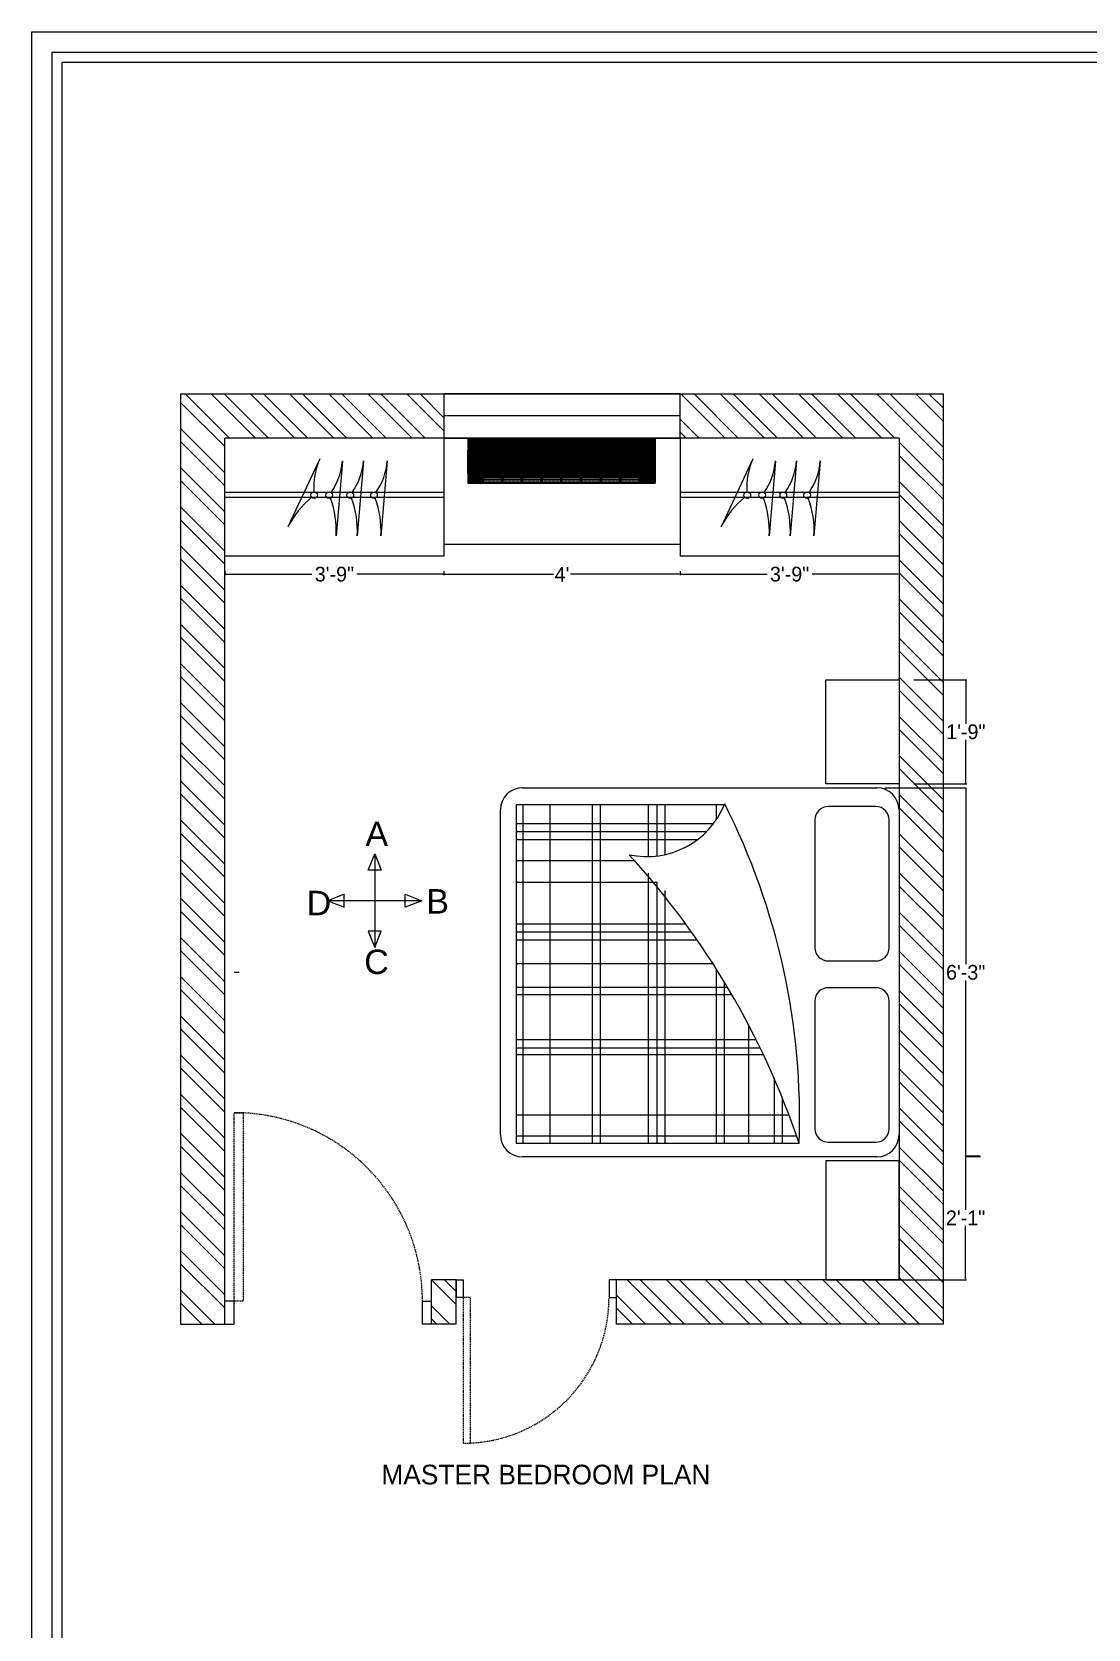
# Model space of a CAD drawing. Header units: inches. Extents: x 15448 to 46480, y -8154 to 0.
# Drawn here: x 22134.8 to 22349.4, y -5868.9 to -5544.4 of the extents above; entities that cross this region are included whole.
import ezdxf

# ---------------------------------------------------------------- set-up
doc = ezdxf.new("R2010")
doc.units = ezdxf.units.IN
doc.header["$MEASUREMENT"] = 0
doc.linetypes.add('DASHED2', pattern=[0.375, 0.25, -0.125])
doc.linetypes.add('HIDDEN', pattern=[0.375, 0.25, -0.125])
for name, color, linetype in [('A-Door-Frame', 1, 'Continuous'), ('A-Door-Swing', 8, 'HIDDEN'), ('Edges', 7, 'Continuous'), ('furni', 253, 'Continuous'), ('IEL-HATCH-002', 7, 'Continuous')]:
    doc.layers.add(name, color=color, linetype=linetype)
doc.layers.add('Furniture', color=251, linetype='Continuous', lineweight=18)
doc.layers.add('ROD', color=7, linetype='Continuous', lineweight=9)
doc.layers.add('PDF9_TEXT', color=7, linetype='Continuous', true_color=0xdadada)
doc.styles.add('b.k', font='verdana.ttf')
doc.styles.add('HEMI', font='stylu.ttf')
doc.styles.add('PDF Arial', font='arial.ttf')
doc.dimstyles.new('STANDARD$0', dxfattribs={"dimscale": 0, "dimtxt": 6, "dimasz": 3, "dimexe": 2, "dimexo": 2, "dimgap": 0, "dimtad": 0, "dimtih": 1, "dimtoh": 1, "dimdec": 1, "dimzin": 0, "dimdsep": 46, "dimlunit": 4, "dimtxsty": 'b.k', "dimcen": 2.5, "dimclrd": 256, "dimclre": 256, "dimclrt": 256, "dimadec": 0, "dimazin": 0, "dimtfac": 1, "dimtdec": 1, "dimtofl": 0, "dimtmove": 2, "dimatfit": 2, "dimfxl": 1, "dimfrac": 2, "dimtolj": 1, "dimtzin": 0, "dimlwd": 9, "dimlwe": 9, "dimarcsym": 0})

# ---------------------------------------------------------------- blocks, each defined once
blk = doc.blocks.new('DRYG')
at = {"layer": 'IEL-HATCH-002', "lineweight": 5, "transparency": 33554687}
h = blk.add_hatch(dxfattribs=at)
h.set_pattern_fill('ANSI31', color=9)
h.paths.add_polyline_path([(8088.69, 1479.56), (8081.6, 1479.56), (8081.6, 1479.53), (8081.6, 1421.69), (8088.69, 1421.69)])
h.paths.add_polyline_path([(8081.6, 1479.53), (8078.02, 1479.53), (8077.83, 1479.53), (8077.83, 1421.72), (8078.02, 1421.72), (8081.6, 1421.72)])
h.paths.add_polyline_path([(8091.83, 1479.56), (8088.69, 1479.56), (8088.69, 1421.69), (8091.83, 1421.69)])
h.paths.add_polyline_path([(8090.14, 1462.64), (8090.51, 1462.64), (8090.51, 1456.86), (8090.14, 1456.86)], flags=16)
h.paths.add_polyline_path([(8090.66, 1462.64), (8091.04, 1462.64), (8091.04, 1456.86), (8090.66, 1456.86)], flags=16)
h.paths.add_polyline_path([(8091.19, 1462.64), (8091.57, 1462.64), (8091.57, 1456.86), (8091.19, 1456.86)], flags=16)
h.paths.add_polyline_path([(8090.14, 1456.55), (8090.51, 1456.55), (8090.51, 1450.78), (8090.14, 1450.78)], flags=16)
h.paths.add_polyline_path([(8090.66, 1456.55), (8091.04, 1456.55), (8091.04, 1450.78), (8090.66, 1450.78)], flags=16)
h.paths.add_polyline_path([(8091.19, 1456.55), (8091.57, 1456.55), (8091.57, 1450.78), (8091.19, 1450.78)], flags=16)
h.paths.add_polyline_path([(8090.14, 1462.95), (8090.14, 1468.72), (8090.51, 1468.72), (8090.51, 1462.95)], flags=16)
h.paths.add_polyline_path([(8090.66, 1462.95), (8090.66, 1468.72), (8091.04, 1468.72), (8091.04, 1462.95)], flags=16)
h.paths.add_polyline_path([(8091.19, 1462.95), (8091.19, 1468.72), (8091.57, 1468.72), (8091.57, 1462.95)], flags=16)
h.paths.add_polyline_path([(8090.14, 1450.47), (8090.51, 1450.47), (8090.51, 1444.69), (8090.14, 1444.69)], flags=16)
h.paths.add_polyline_path([(8090.66, 1450.47), (8091.04, 1450.47), (8091.04, 1444.69), (8090.66, 1444.69)], flags=16)
h.paths.add_polyline_path([(8091.19, 1450.47), (8091.57, 1450.47), (8091.57, 1444.69), (8091.19, 1444.69)], flags=16)
h.paths.add_polyline_path([(8090.14, 1469.03), (8090.14, 1474.81), (8090.51, 1474.81), (8090.51, 1469.03)], flags=16)
h.paths.add_polyline_path([(8090.66, 1469.03), (8090.66, 1474.81), (8091.04, 1474.81), (8091.04, 1469.03)], flags=16)
h.paths.add_polyline_path([(8091.19, 1469.03), (8091.19, 1474.81), (8091.57, 1474.81), (8091.57, 1469.03)], flags=16)
h.paths.add_polyline_path([(8090.14, 1444.38), (8090.51, 1444.38), (8090.51, 1438.61), (8090.14, 1438.61)], flags=16)
h.paths.add_polyline_path([(8090.66, 1444.38), (8091.04, 1444.38), (8091.04, 1438.61), (8090.66, 1438.61)], flags=16)
h.paths.add_polyline_path([(8091.19, 1444.38), (8091.57, 1444.38), (8091.57, 1438.61), (8091.19, 1438.61)], flags=16)
h.paths.add_polyline_path([(8090.14, 1438.3), (8090.51, 1438.3), (8090.51, 1432.53), (8090.14, 1432.53)], flags=16)
h.paths.add_polyline_path([(8090.66, 1438.3), (8091.04, 1438.3), (8091.04, 1432.53), (8090.66, 1432.53)], flags=16)
h.paths.add_polyline_path([(8091.19, 1438.3), (8091.57, 1438.3), (8091.57, 1432.53), (8091.19, 1432.53)], flags=16)
h.paths.add_polyline_path([(8090.14, 1432.21), (8090.51, 1432.21), (8090.51, 1426.44), (8090.14, 1426.44)], flags=16)
h.paths.add_polyline_path([(8090.66, 1432.21), (8091.04, 1432.21), (8091.04, 1426.44), (8090.66, 1426.44)], flags=16)
h.paths.add_polyline_path([(8091.19, 1432.21), (8091.57, 1432.21), (8091.57, 1426.44), (8091.19, 1426.44)], flags=16)
at = {"layer": 'Edges', "color": 18, "lineweight": 5, "true_color": 0x000000}
for p, q in [((8077.83, 1479.53), (8077.83, 1479.56)), ((8077.83, 1479.56), (8078.02, 1479.56)), ((8077.83, 1479.53), (8077.83, 1421.72)), ((8077.83, 1479.53), (8078.02, 1479.53)), ((8078.02, 1479.56), (8078.02, 1479.53)), ((8078.02, 1479.56), (8081.6, 1479.56)), ((8078.02, 1479.53), (8081.6, 1479.53)), ((8088.69, 1479.56), (8081.6, 1479.56)), ((8081.6, 1479.56), (8081.6, 1479.53)), ((8081.6, 1479.53), (8081.6, 1421.72)), ((8088.69, 1479.56), (8091.83, 1479.56)), ((8088.69, 1421.69), (8088.69, 1479.56)), ((8091.83, 1479.56), (8091.83, 1421.69)), ((8090.14, 1474.81), (8090.51, 1474.81)), ((8090.14, 1469.03), (8090.14, 1474.81)), ((8090.51, 1474.81), (8090.51, 1469.03)), ((8090.66, 1474.81), (8091.04, 1474.81)), ((8090.66, 1469.03), (8090.66, 1474.81)), ((8091.04, 1474.81), (8091.04, 1469.03)), ((8091.19, 1474.81), (8091.57, 1474.81)), ((8091.19, 1469.03), (8091.19, 1474.81)), ((8091.57, 1474.81), (8091.57, 1469.03)), ((8090.51, 1469.03), (8090.14, 1469.03)), ((8090.14, 1468.72), (8090.51, 1468.72)), ((8090.14, 1462.95), (8090.14, 1468.72)), ((8090.51, 1468.72), (8090.51, 1462.95)), ((8091.04, 1469.03), (8090.66, 1469.03)), ((8090.66, 1468.72), (8091.04, 1468.72)), ((8090.66, 1462.95), (8090.66, 1468.72)), ((8091.04, 1468.72), (8091.04, 1462.95)), ((8091.57, 1469.03), (8091.19, 1469.03)), ((8091.19, 1468.72), (8091.57, 1468.72)), ((8091.19, 1462.95), (8091.19, 1468.72)), ((8091.57, 1468.72), (8091.57, 1462.95)), ((8090.51, 1462.95), (8090.14, 1462.95)), ((8090.14, 1462.64), (8090.51, 1462.64)), ((8090.14, 1456.86), (8090.14, 1462.64)), ((8090.51, 1462.64), (8090.51, 1456.86)), ((8091.04, 1462.95), (8090.66, 1462.95)), ((8090.66, 1462.64), (8091.04, 1462.64)), ((8090.66, 1456.86), (8090.66, 1462.64)), ((8091.04, 1462.64), (8091.04, 1456.86)), ((8091.57, 1462.95), (8091.19, 1462.95)), ((8091.19, 1462.64), (8091.57, 1462.64)), ((8091.19, 1456.86), (8091.19, 1462.64)), ((8091.57, 1462.64), (8091.57, 1456.86)), ((8090.51, 1456.86), (8090.14, 1456.86)), ((8090.14, 1456.55), (8090.51, 1456.55)), ((8090.14, 1450.78), (8090.14, 1456.55)), ((8090.51, 1456.55), (8090.51, 1450.78)), ((8091.04, 1456.86), (8090.66, 1456.86)), ((8090.66, 1456.55), (8091.04, 1456.55)), ((8090.66, 1450.78), (8090.66, 1456.55)), ((8091.04, 1456.55), (8091.04, 1450.78)), ((8091.57, 1456.86), (8091.19, 1456.86)), ((8091.19, 1456.55), (8091.57, 1456.55)), ((8091.19, 1450.78), (8091.19, 1456.55)), ((8091.57, 1456.55), (8091.57, 1450.78)), ((8090.51, 1450.78), (8090.14, 1450.78)), ((8090.14, 1450.47), (8090.51, 1450.47)), ((8090.14, 1444.69), (8090.14, 1450.47)), ((8090.51, 1450.47), (8090.51, 1444.69)), ((8091.04, 1450.78), (8090.66, 1450.78)), ((8090.66, 1450.47), (8091.04, 1450.47)), ((8090.66, 1444.69), (8090.66, 1450.47)), ((8091.04, 1450.47), (8091.04, 1444.69)), ((8091.57, 1450.78), (8091.19, 1450.78)), ((8091.19, 1450.47), (8091.57, 1450.47)), ((8091.19, 1444.69), (8091.19, 1450.47)), ((8091.57, 1450.47), (8091.57, 1444.69)), ((8090.51, 1444.69), (8090.14, 1444.69)), ((8090.14, 1444.38), (8090.51, 1444.38)), ((8090.14, 1438.61), (8090.14, 1444.38)), ((8090.51, 1444.38), (8090.51, 1438.61)), ((8091.04, 1444.69), (8090.66, 1444.69)), ((8090.66, 1444.38), (8091.04, 1444.38)), ((8090.66, 1438.61), (8090.66, 1444.38)), ((8091.04, 1444.38), (8091.04, 1438.61)), ((8091.57, 1444.69), (8091.19, 1444.69)), ((8091.19, 1444.38), (8091.57, 1444.38)), ((8091.19, 1438.61), (8091.19, 1444.38)), ((8091.57, 1444.38), (8091.57, 1438.61)), ((8090.51, 1438.61), (8090.14, 1438.61)), ((8090.14, 1438.3), (8090.51, 1438.3)), ((8090.14, 1432.53), (8090.14, 1438.3)), ((8090.51, 1438.3), (8090.51, 1432.53)), ((8091.04, 1438.61), (8090.66, 1438.61)), ((8090.66, 1438.3), (8091.04, 1438.3)), ((8090.66, 1432.53), (8090.66, 1438.3)), ((8091.04, 1438.3), (8091.04, 1432.53)), ((8091.57, 1438.61), (8091.19, 1438.61)), ((8091.19, 1438.3), (8091.57, 1438.3)), ((8091.19, 1432.53), (8091.19, 1438.3)), ((8091.57, 1438.3), (8091.57, 1432.53)), ((8090.51, 1432.53), (8090.14, 1432.53)), ((8091.04, 1432.53), (8090.66, 1432.53)), ((8091.57, 1432.53), (8091.19, 1432.53)), ((8090.14, 1432.21), (8090.51, 1432.21)), ((8090.14, 1426.44), (8090.14, 1432.21)), ((8090.51, 1432.21), (8090.51, 1426.44)), ((8090.66, 1432.21), (8091.04, 1432.21)), ((8090.66, 1426.44), (8090.66, 1432.21)), ((8091.04, 1432.21), (8091.04, 1426.44)), ((8091.19, 1432.21), (8091.57, 1432.21)), ((8091.19, 1426.44), (8091.19, 1432.21)), ((8091.57, 1432.21), (8091.57, 1426.44)), ((8090.51, 1426.44), (8090.14, 1426.44)), ((8091.04, 1426.44), (8090.66, 1426.44)), ((8091.57, 1426.44), (8091.19, 1426.44)), ((8077.83, 1421.69), (8077.83, 1421.72)), ((8077.83, 1421.72), (8078.02, 1421.72)), ((8078.02, 1421.69), (8077.83, 1421.69)), ((8078.02, 1421.72), (8078.02, 1421.69)), ((8081.6, 1421.72), (8078.02, 1421.72)), ((8078.02, 1421.69), (8081.6, 1421.69)), ((8081.6, 1421.72), (8081.6, 1421.69)), ((8088.69, 1421.69), (8081.6, 1421.69)), ((8088.69, 1421.69), (8091.83, 1421.69))]:
    blk.add_line(p, q, dxfattribs=at)
at = {"layer": 'furni', "color": 18, "lineweight": 5, "true_color": 0x000000}
blk.add_line((8077.83, 1421.69), (8091.83, 1421.69), dxfattribs=at)
blk = doc.blocks.new('*D692')
at = {"color": 254, "lineweight": -2, "transparency": 16777216}
for p, q in [((22174.03, -5653.95), (22174.03, -5654.78)), ((22218.53, -5653.95), (22218.53, -5654.78))]:
    blk.add_line(p, q, dxfattribs=at)
at = {"color": 1, "lineweight": -2, "transparency": 16777216}
for p, q in [((22174.21, -5654.6), (22191.7, -5654.6)), ((22218.35, -5654.6), (22200.86, -5654.6))]:
    blk.add_line(p, q, dxfattribs=at)
at = {"color": 1, "transparency": 16777216}
for points in [[(22174.21, -5654.57), (22174.21, -5654.63), (22174.03, -5654.6)], [(22218.35, -5654.57), (22218.35, -5654.63), (22218.53, -5654.6)]]:
    blk.add_solid(points, dxfattribs=at)
at = {"layer": 'Defpoints', "color": 0, "transparency": 16777216}
for p in [(22174.03, -5650.95), (22218.53, -5650.95), (22218.53, -5654.6)]:
    blk.add_point(p, dxfattribs=at)
at = {"color": 1, "lineweight": 5, "transparency": 16777216, "insert": (22196.28, -5654.6), "char_height": 3, "attachment_point": 5, "style": 'HEMI'}
blk.add_mtext('\\A1;3\'-9"', dxfattribs=at)
blk = doc.blocks.new('*D693')
at = {"color": 254, "lineweight": -2, "transparency": 16777216}
for p, q in [((22218.53, -5653.95), (22218.53, -5654.78)), ((22266.53, -5653.95), (22266.53, -5654.78))]:
    blk.add_line(p, q, dxfattribs=at)
at = {"color": 1, "lineweight": -2, "transparency": 16777216}
for p, q in [((22218.71, -5654.6), (22240.82, -5654.6)), ((22266.35, -5654.6), (22244.25, -5654.6))]:
    blk.add_line(p, q, dxfattribs=at)
at = {"color": 1, "transparency": 16777216}
for points in [[(22218.71, -5654.57), (22218.71, -5654.63), (22218.53, -5654.6)], [(22266.35, -5654.57), (22266.35, -5654.63), (22266.53, -5654.6)]]:
    blk.add_solid(points, dxfattribs=at)
at = {"layer": 'Defpoints', "color": 0, "transparency": 16777216}
for p in [(22218.53, -5650.95), (22266.53, -5650.95), (22266.53, -5654.6)]:
    blk.add_point(p, dxfattribs=at)
at = {"color": 1, "lineweight": 5, "transparency": 16777216, "insert": (22242.53, -5654.6), "char_height": 3, "attachment_point": 5, "style": 'HEMI'}
blk.add_mtext("\\A1;4'", dxfattribs=at)
blk = doc.blocks.new('*D694')
at = {"color": 254, "lineweight": -2, "transparency": 16777216}
for p, q in [((22266.53, -5653.95), (22266.53, -5654.78)), ((22311.03, -5653.95), (22311.03, -5654.78))]:
    blk.add_line(p, q, dxfattribs=at)
at = {"color": 1, "lineweight": -2, "transparency": 16777216}
for p, q in [((22266.71, -5654.6), (22284.2, -5654.6)), ((22310.85, -5654.6), (22293.36, -5654.6))]:
    blk.add_line(p, q, dxfattribs=at)
at = {"color": 1, "transparency": 16777216}
for points in [[(22266.71, -5654.57), (22266.71, -5654.63), (22266.53, -5654.6)], [(22310.85, -5654.57), (22310.85, -5654.63), (22311.03, -5654.6)]]:
    blk.add_solid(points, dxfattribs=at)
at = {"layer": 'Defpoints', "color": 0, "transparency": 16777216}
for p in [(22266.53, -5650.95), (22311.03, -5650.95), (22311.03, -5654.6)]:
    blk.add_point(p, dxfattribs=at)
at = {"color": 1, "lineweight": 5, "transparency": 16777216, "insert": (22288.78, -5654.6), "char_height": 3, "attachment_point": 5, "style": 'HEMI'}
blk.add_mtext('\\A1;3\'-9"', dxfattribs=at)
blk = doc.blocks.new('*D695')
at = {"color": 254, "lineweight": -2, "transparency": 16777216}
for p, q in [((22314.03, -5676.05), (22324.78, -5676.05)), ((22314.03, -5697.22), (22324.78, -5697.22))]:
    blk.add_line(p, q, dxfattribs=at)
at = {"color": 1, "lineweight": -2, "transparency": 16777216}
for p, q in [((22324.6, -5676.23), (22324.6, -5684.99)), ((22324.6, -5697.04), (22324.6, -5688.27))]:
    blk.add_line(p, q, dxfattribs=at)
at = {"color": 1, "transparency": 16777216}
for points in [[(22324.57, -5676.23), (22324.63, -5676.23), (22324.6, -5676.05)], [(22324.57, -5697.04), (22324.63, -5697.04), (22324.6, -5697.22)]]:
    blk.add_solid(points, dxfattribs=at)
at = {"layer": 'Defpoints', "color": 0, "transparency": 16777216}
for p in [(22311.03, -5676.05), (22311.03, -5697.22), (22324.6, -5697.22)]:
    blk.add_point(p, dxfattribs=at)
at = {"color": 1, "lineweight": 5, "transparency": 16777216, "insert": (22324.6, -5686.63), "char_height": 3, "attachment_point": 5, "style": 'HEMI'}
blk.add_mtext('\\A1;1\'-9"', dxfattribs=at)
blk = doc.blocks.new('*D696')
at = {"color": 254, "lineweight": -2, "transparency": 16777216}
for p, q in [((22308.13, -5698), (22324.75, -5698)), ((22327.57, -5773), (22324.75, -5773))]:
    blk.add_line(p, q, dxfattribs=at)
at = {"color": 1, "lineweight": -2, "transparency": 16777216}
for p, q in [((22324.57, -5698.18), (22324.57, -5733.85)), ((22324.57, -5772.82), (22324.57, -5737.14))]:
    blk.add_line(p, q, dxfattribs=at)
at = {"color": 1, "transparency": 16777216}
for points in [[(22324.54, -5698.18), (22324.6, -5698.18), (22324.57, -5698)], [(22324.54, -5772.82), (22324.6, -5772.82), (22324.57, -5773)]]:
    blk.add_solid(points, dxfattribs=at)
at = {"layer": 'Defpoints', "color": 0, "transparency": 16777216}
for p in [(22305.13, -5698), (22324.57, -5773), (22324.57, -5773)]:
    blk.add_point(p, dxfattribs=at)
at = {"color": 1, "lineweight": 5, "transparency": 16777216, "insert": (22324.57, -5735.5), "char_height": 3, "attachment_point": 5, "style": 'HEMI'}
blk.add_mtext('\\A1;6\'-3"', dxfattribs=at)
blk = doc.blocks.new('*D697')
at = {"color": 1, "lineweight": -2, "transparency": 16777216}
for p, q in [((22324.54, -5773), (22324.54, -5783.76)), ((22324.54, -5797.77), (22324.54, -5787))]:
    blk.add_line(p, q, dxfattribs=at)
at = {"color": 254, "lineweight": -2, "transparency": 16777216}
for p, q in [((22327.54, -5772.82), (22324.72, -5772.82)), ((22308.13, -5797.95), (22324.72, -5797.95))]:
    blk.add_line(p, q, dxfattribs=at)
at = {"color": 1, "transparency": 16777216}
for points in [[(22324.51, -5773), (22324.57, -5773), (22324.54, -5772.82)], [(22324.51, -5797.77), (22324.57, -5797.77), (22324.54, -5797.95)]]:
    blk.add_solid(points, dxfattribs=at)
at = {"layer": 'Defpoints', "color": 0, "transparency": 16777216}
for p in [(22324.54, -5772.82), (22305.13, -5797.95), (22324.54, -5797.95)]:
    blk.add_point(p, dxfattribs=at)
at = {"color": 1, "lineweight": 5, "transparency": 16777216, "insert": (22324.54, -5785.38), "char_height": 3, "attachment_point": 5, "style": 'HEMI'}
blk.add_mtext('\\A1;2\'-1"', dxfattribs=at)
blk = doc.blocks.new('RGE')
for p, q in [((13927.49, 4640.67), (13927.49, 4613.06)), ((13941.3, 4626.86), (13913.68, 4626.86))]:
    blk.add_line(p, q)
for points in [[(13927.49, 4640.67), (13929.37, 4635.81), (13927.49, 4635.81), (13925.61, 4635.81)], [(13913.68, 4626.86), (13918.54, 4624.98), (13918.54, 4626.86), (13918.54, 4628.74)], [(13941.3, 4626.86), (13936.44, 4624.98), (13936.44, 4626.86), (13936.44, 4628.74)], [(13927.49, 4613.06), (13929.37, 4617.92), (13927.49, 4617.92), (13925.61, 4617.92)]]:
    blk.add_lwpolyline(points, close=True)
at = {"layer": 'PDF9_TEXT', "color": 240, "true_color": 0xe90039, "char_height": 7.1792, "attachment_point": 7, "style": 'PDF Arial'}
for s, insert in [('{\\C256;\\c0;A}', (13924.75, 4642.89)), ('{\\C256;\\c0;D}', (13907.48, 4622.58)), ('{\\C256;\\c0;B}', (13942.63, 4623.07)), ('{\\C256;\\c0;C}', (13924.39, 4605.21))]:
    blk.add_mtext(s, dxfattribs=dict(at, insert=insert))

msp = doc.modelspace()

# ---------------------------------------------------------------- hatches: boundary and pattern name
at = {"layer": 'IEL-HATCH-002', "lineweight": 5, "transparency": 33554687}
h = msp.add_hatch(dxfattribs=at)
h.set_pattern_fill('ANSI32', color=1, scale=15, angle=90)
h.set_pattern_definition([(135, (5742.4705, -2561.4455), (-3.9774756, -3.9774756), []), (135, (5742.4705, -2558.794), (-3.9774756, -3.9774756), [])])
h.paths.add_polyline_path([(22165.03, -5617.95), (22165.03, -5797.95), (22165.03, -5806.95), (22174.03, -5806.95), (22174.03, -5626.95), (22218.53, -5626.95), (22218.53, -5617.95)])
h.paths.add_polyline_path([(22266.53, -5617.95), (22266.53, -5626.95), (22268.37, -5626.95), (22268.4, -5626.95), (22311.03, -5626.95), (22311.03, -5797.95), (22253.53, -5797.95), (22253.53, -5801.56), (22253.53, -5806.95), (22320.03, -5806.95), (22320.03, -5626.95), (22320.03, -5617.95), (22311.03, -5617.95)])
h.paths.add_polyline_path([(22216.03, -5797.95), (22216.03, -5806.95), (22221.03, -5806.95), (22221.03, -5797.95)])

# ---------------------------------------------------------------- linework, layer by layer
at = {"lineweight": 5}
for p, q in [((22165.03, -5617.95), (22320.03, -5617.95)), ((22320.03, -5806.95), (22320.03, -5617.95)), ((22296.18, -5697.22), (22296.18, -5676.05)), ((22296.18, -5676.05), (22311.03, -5676.05)), ((22234.53, -5698), (22306.53, -5698)), ((22311.03, -5697.22), (22296.18, -5697.22)), ((22275.7, -5701.47), (22233.2, -5701.47)), ((22233.2, -5701.47), (22233.2, -5770.21)), ((22234.57, -5701.47), (22234.57, -5770.21)), ((22240.05, -5701.47), (22240.05, -5770.21)), ((22248.67, -5701.47), (22248.67, -5770.21)), ((22250.32, -5701.47), (22250.32, -5770.21)), ((22260.04, -5701.47), (22260.04, -5711.98)), ((22261.82, -5701.47), (22261.82, -5711.86)), ((22263.46, -5701.47), (22263.46, -5711.58)), ((22273.87, -5701.47), (22273.87, -5704.53)), ((22275.51, -5701.47), (22275.51, -5701.49)), ((22230.03, -5768.5), (22230.03, -5702.5)), ((22293.93, -5704.52), (22293.93, -5730.44)), ((22306.3, -5701.79), (22296.67, -5701.79)), ((22309.04, -5730.44), (22309.04, -5704.52)), ((22233.2, -5705.23), (22273.37, -5705.23)), ((22233.2, -5706.87), (22271.95, -5706.87)), ((22233.2, -5708.52), (22270.09, -5708.52)), ((22233.2, -5712.76), (22257.41, -5712.76)), ((22233.2, -5717.14), (22261.82, -5717.14)), ((22260.04, -5715.32), (22260.04, -5770.21)), ((22261.82, -5717.13), (22261.82, -5770.21)), ((22263.46, -5718.87), (22263.46, -5770.21)), ((22233.2, -5725.62), (22267.66, -5725.62)), ((22233.2, -5727.27), (22268.84, -5727.27)), ((22233.2, -5728.91), (22269.99, -5728.91)), ((22233.2, -5733.7), (22273.19, -5733.7)), ((22296.67, -5733.18), (22306.3, -5733.18)), ((22273.87, -5734.76), (22273.87, -5770.21)), ((22233.2, -5738.49), (22276.15, -5738.49)), ((22233.2, -5739.99), (22277.04, -5739.99)), ((22275.51, -5737.42), (22275.51, -5770.21)), ((22306.3, -5738.61), (22296.67, -5738.61)), ((22293.93, -5741.35), (22293.93, -5767.27)), ((22309.04, -5767.27), (22309.04, -5741.35)), ((22280.44, -5746.15), (22280.44, -5770.21)), ((22233.2, -5749.16), (22281.98, -5749.16)), ((22233.2, -5750.81), (22282.79, -5750.81)), ((22233.2, -5752.17), (22283.44, -5752.17)), ((22285.64, -5757.02), (22285.64, -5770.21)), ((22287.29, -5760.94), (22287.29, -5770.21)), ((22233.2, -5764.46), (22288.66, -5764.46)), ((22233.2, -5768.71), (22290.19, -5768.71)), ((22233.2, -5770.21), (22290.73, -5770.21)), ((22306.53, -5773), (22234.53, -5773)), ((22296.67, -5770), (22306.3, -5770)), ((22311.03, -5773.78), (22296.18, -5773.78)), ((22296.18, -5773.78), (22296.18, -5797.95))]:
    msp.add_line(p, q, dxfattribs=at)
at = {"color": 0, "lineweight": 5}
for p, q in [((22174.03, -5806.95), (22174.03, -5626.95)), ((22221.03, -5806.95), (22216.03, -5806.95))]:
    msp.add_line(p, q, dxfattribs=at)
at = {"color": 9, "lineweight": 5, "true_color": 0xc7c8ca}
for p, q in [((22218.53, -5626.95), (22218.53, -5650.95)), ((22266.53, -5626.95), (22266.53, -5650.95)), ((22174.03, -5637.95), (22218.53, -5637.95)), ((22174.03, -5638.95), (22218.53, -5638.95)), ((22266.53, -5637.95), (22311.03, -5637.95)), ((22266.53, -5638.95), (22311.03, -5638.95)), ((22266.53, -5648.59), (22218.53, -5648.59)), ((22311.03, -5676.05), (22311.03, -5697.22)), ((22311.03, -5702.5), (22311.03, -5768.5)), ((22176.9, -5735.49), (22175.9, -5735.49)), ((22311.03, -5797.95), (22311.03, -5773.78)), ((22296.18, -5797.95), (22311.03, -5797.95))]:
    msp.add_line(p, q, dxfattribs=at)
at = {"lineweight": 5}
for centre, radius, start, end in [((22234.53, -5702.5), 4.5, 90, 180), ((22306.53, -5702.5), 4.5, 0, 90), ((22259.8, -5694.97), 17.01, 257.6444, 338.2127), ((22149.52, -5765.08), 141.3, 357.9004, 26.8404), ((22296.67, -5704.52), 2.74, 90, 180), ((22306.3, -5704.52), 2.74, 360, 90), ((22135.22, -5822.34), 163.99, 18.517, 42.4831), ((22296.67, -5730.44), 2.74, 180, 270), ((22306.3, -5730.44), 2.74, 270, 0), ((22296.67, -5741.35), 2.74, 90, 180), ((22306.3, -5741.35), 2.74, 360, 90), ((22234.53, -5768.5), 4.5, 180, 270), ((22296.67, -5767.27), 2.74, 180, 270), ((22306.3, -5767.27), 2.74, 270, 0), ((22306.53, -5768.5), 4.5, 270, 0)]:
    msp.add_arc(centre, radius, start, end, dxfattribs=at)
at = {"layer": 'A-Door-Frame', "lineweight": 5}
for p, q in [((22221.03, -5797.95), (22221.03, -5801.56)), ((22253.53, -5797.95), (22253.53, -5801.56)), ((22174.03, -5806.95), (22174.03, -5802.28)), ((22216.03, -5806.95), (22216.03, -5802.28))]:
    msp.add_line(p, q, dxfattribs=at)
for points in [[(22221.03, -5797.95), (22222.48, -5797.95), (22222.48, -5801.56), (22221.03, -5801.56)], [(22253.53, -5797.95), (22252.09, -5797.95), (22252.09, -5801.56), (22253.53, -5801.56)], [(22174.03, -5806.95), (22175.9, -5806.95), (22175.9, -5802.28), (22174.03, -5802.28)], [(22216.03, -5806.95), (22214.17, -5806.95), (22214.17, -5802.28), (22216.03, -5802.28)]]:
    msp.add_lwpolyline(points, dxfattribs=at)
at = {"layer": 'A-Door-Swing', "linetype": 'DASHED2', "lineweight": 5}
for points in [[(22175.9, -5802.28), (22175.9, -5764.02), (22177.77, -5764.02), (22177.77, -5802.28)], [(22222.48, -5801.56), (22222.48, -5831.17), (22223.92, -5831.17), (22223.92, -5801.56)]]:
    msp.add_lwpolyline(points, close=True, dxfattribs=at)
for centre, radius, start, end in [((22175.9, -5802.28), 38.27, 0, 90), ((22222.48, -5801.56), 29.61, 270, 0)]:
    msp.add_arc(centre, radius, start, end, dxfattribs=at)
at = {"layer": 'furni', "color": 18, "lineweight": 5, "true_color": 0x000000}
for points in [[(22134.81, -6235.42), (22134.81, -5544.42), (22628.6, -5544.42), (22628.6, -6235.42)], [(22138.93, -6231.31), (22138.93, -5548.53), (22624.49, -5548.53), (22624.49, -6231.31)], [(22140.98, -6229.25), (22140.98, -5550.58), (22622.43, -5550.58), (22622.43, -6229.25)]]:
    msp.add_lwpolyline(points, close=True, dxfattribs=at)
at = {"layer": 'Furniture', "color": 133, "lineweight": 5, "true_color": 0x84cdcc}
for p, q in [((22193.34, -5631.18), (22186.85, -5644.99)), ((22197.92, -5631.6), (22196.63, -5646.8)), ((22202.2, -5631.6), (22200.92, -5646.8)), ((22207.02, -5631.6), (22205.74, -5646.8)), ((22281.34, -5631.18), (22274.85, -5644.99)), ((22285.92, -5631.6), (22284.63, -5646.8)), ((22290.2, -5631.6), (22288.92, -5646.8)), ((22295.02, -5631.6), (22293.74, -5646.8))]:
    msp.add_line(p, q, dxfattribs=at)
for centre in [(22192.19, -5638.55), (22195.23, -5638.55), (22199.51, -5638.55), (22204.33, -5638.55), (22280.19, -5638.55), (22283.23, -5638.55), (22287.51, -5638.55), (22292.33, -5638.55)]:
    msp.add_circle(centre, 0.673, dxfattribs=at)
for centre, radius, start, end in [((22205.27, -5636.81), 13.19, 154.7514, 184.6513), ((22184.77, -5630.5), 13.19, 325.3487, 355.2486), ((22189.05, -5630.5), 13.19, 325.3487, 355.2486), ((22193.88, -5630.5), 13.19, 325.3487, 355.2486), ((22293.27, -5636.81), 13.19, 154.7514, 184.6513), ((22272.77, -5630.5), 13.19, 325.3487, 355.2486), ((22277.05, -5630.5), 13.19, 325.3487, 355.2486), ((22281.88, -5630.5), 13.19, 325.3487, 355.2486), ((22203.48, -5653.35), 18.62, 129.3984, 153.3097), ((22178.05, -5645.72), 18.62, 356.6903, 20.6016), ((22182.33, -5645.72), 18.62, 356.6903, 20.6016), ((22187.15, -5645.72), 18.62, 356.6903, 20.6016), ((22291.48, -5653.35), 18.62, 129.3984, 153.3097), ((22266.05, -5645.72), 18.62, 356.6903, 20.6016), ((22270.33, -5645.72), 18.62, 356.6903, 20.6016), ((22275.15, -5645.72), 18.62, 356.6903, 20.6016)]:
    msp.add_arc(centre, radius, start, end, dxfattribs=at)
at = {"layer": 'ROD', "color": 0, "lineweight": 5}
for p, q in [((22165.03, -5617.95), (22165.03, -5797.95)), ((22311.03, -5617.95), (22320.03, -5617.95)), ((22311.03, -5626.95), (22174.03, -5626.95)), ((22311.03, -5626.95), (22311.03, -5797.95)), ((22165.03, -5797.95), (22165.03, -5806.95)), ((22216.03, -5806.95), (22216.03, -5797.95)), ((22221.03, -5806.95), (22221.03, -5797.95)), ((22221.03, -5806.95), (22221.03, -5797.95)), ((22311.03, -5797.95), (22253.53, -5797.95)), ((22165.03, -5806.95), (22174.03, -5806.95)), ((22320.03, -5806.95), (22253.53, -5806.95))]:
    msp.add_line(p, q, dxfattribs=at)
at = {"layer": 'ROD', "color": 5, "lineweight": 5}
for p, q in [((22218.53, -5617.95), (22218.53, -5626.95)), ((22266.53, -5617.95), (22218.53, -5617.95)), ((22266.53, -5626.95), (22266.53, -5617.95)), ((22266.53, -5622.45), (22218.53, -5622.45))]:
    msp.add_line(p, q, dxfattribs=at)
at = {"layer": 'ROD', "color": 9, "lineweight": 5, "true_color": 0xc7c8ca}
for p, q in [((22218.53, -5626.95), (22266.53, -5626.95)), ((22218.53, -5650.95), (22174.03, -5650.95)), ((22311.03, -5650.95), (22266.53, -5650.95)), ((22216.03, -5806.95), (22216.03, -5797.95))]:
    msp.add_line(p, q, dxfattribs=at)
at = {"layer": 'ROD', "color": 18, "lineweight": 5, "true_color": 0x000000}
msp.add_line((22221.03, -5797.95), (22216.03, -5797.95), dxfattribs=at)
at = {"layer": 'ROD', "color": 7, "lineweight": 5}
msp.add_line((22253.53, -5797.95), (22253.53, -5806.95), dxfattribs=at)

# ---------------------------------------------------------------- block references
at = {"lineweight": 5, "xscale": 0.6916268008371703, "yscale": 0.6916268008371703, "zscale": 0.6916268008371703}
msp.add_blockref('RGE', (12571.85, -8920.99), dxfattribs=at)
at = {"layer": 'furni', "color": 18, "lineweight": 5, "true_color": 0x000000, "xscale": -0.6569976136052628, "yscale": 0.6569976136052628, "zscale": 0.6569976136052628, "rotation": 90}
msp.add_blockref('DRYG', (23195.48, -319.81), dxfattribs=at)

# ---------------------------------------------------------------- texts
at = {"color": 0, "lineweight": 5, "insert": (22276.59, -5835.53), "char_height": 4, "attachment_point": 3, "rotation": 0.0094, "style": 'HEMI'}
msp.add_mtext_dynamic_manual_height_columns('\\pxqc;MASTER BEDROOM PLAN', width=74.6612, gutter_width=18.23, heights=[0], dxfattribs=at)

# ---------------------------------------------------------------- dimensions: what is measured, and where the dimension line sits
at = {"color": 1, "lineweight": 5}
for base, p1, p2, picture, middle in [((22218.53427596, -5654.60076679), (22174.03427596, -5650.94943892), (22218.53427596, -5650.94943892), '*D692', (22196.28427596, -5654.60076679)), ((22266.53, -5654.6), (22218.53, -5650.95), (22266.53, -5650.95), '*D693', (22242.53, -5654.6)), ((22311.03427596, -5654.60076679), (22266.53427596, -5650.94943892), (22311.03427596, -5650.94943892), '*D694', (22288.78427596, -5654.60076679))]:
    dim = msp.add_linear_dim(base=base, p1=p1, p2=p2, dimstyle='STANDARD$0', override={"dimscale": 1, "dimtxt": 3, "dimasz": 0.18, "dimexe": 0.18, "dimexo": 3, "dimgap": 0.09, "dimdec": 0, "dimtxsty": 'HEMI', "dimcen": 0.09, "dimclrd": 1, "dimclre": 254, "dimclrt": 1, "dimtdec": 0, "dimtmove": 1, "dimatfit": 3, "dimfxl": 0.03937, "dimfrac": 0, "dimlwd": 65534, "dimlwe": 65534, "dimarcsym": 1}, dxfattribs=at)
    dim.commit()
    dim.dimension.update_dxf_attribs({"geometry": picture, "text_midpoint": middle})
for base, p1, p2, picture, middle in [((22324.6, -5697.22), (22311.03, -5676.05), (22311.03, -5697.22), '*D695', (22324.6, -5686.63)), ((22324.57, -5773), (22305.13, -5698), (22324.57, -5773), '*D696', (22324.57, -5735.5)), ((22324.54, -5797.95), (22324.54, -5772.82), (22305.13, -5797.95), '*D697', (22324.54, -5785.38))]:
    dim = msp.add_linear_dim(base=base, p1=p1, p2=p2, angle=90, dimstyle='STANDARD$0', override={"dimscale": 1, "dimtxt": 3, "dimasz": 0.18, "dimexe": 0.18, "dimexo": 3, "dimgap": 0.09, "dimdec": 0, "dimtxsty": 'HEMI', "dimcen": 0.09, "dimclrd": 1, "dimclre": 254, "dimclrt": 1, "dimtdec": 0, "dimtmove": 1, "dimatfit": 3, "dimfxl": 0.03937, "dimfrac": 0, "dimlwd": 65534, "dimlwe": 65534, "dimarcsym": 1}, dxfattribs=at)
    dim.commit()
    dim.dimension.update_dxf_attribs({"geometry": picture, "text_midpoint": middle})

doc.saveas('drawing.dxf')
